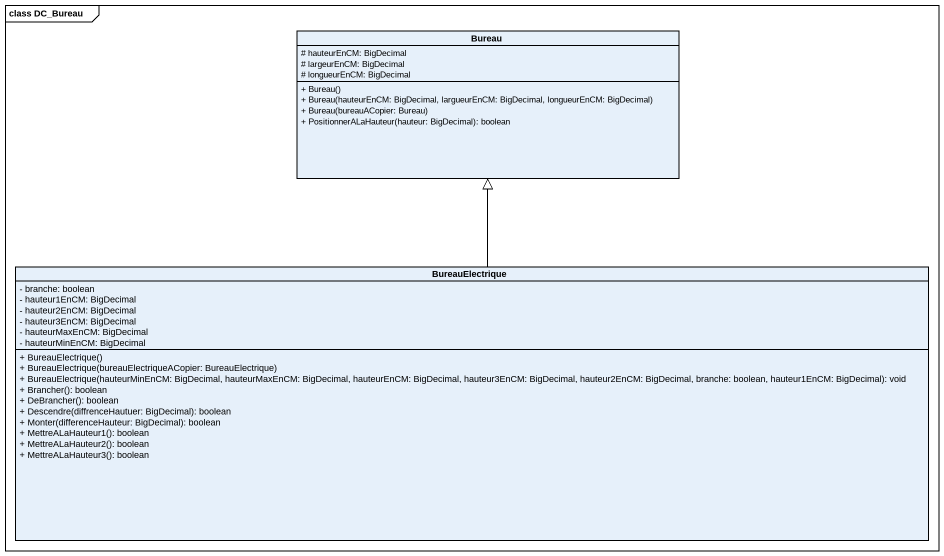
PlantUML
@startuml
mainframe class DC_Bureau
hide circle
hide empty members
skinparam classAttributeIconSize 0
class Bureau {
  # hauteurEnCM: BigDecimal
  # largeurEnCM: BigDecimal
  # longueurEnCM: BigDecimal
  + Bureau()
  + Bureau(hauteurEnCM: BigDecimal, largueurEnCM: BigDecimal, longueurEnCM: BigDecimal)
  + Bureau(bureauACopier: Bureau)
  + PositionnerALaHauteur(hauteur: BigDecimal): boolean
}
class BureauElectrique {
  - branche: boolean
  - hauteur1EnCM: BigDecimal
  - hauteur2EnCM: BigDecimal
  - hauteur3EnCM: BigDecimal
  - hauteurMaxEnCM: BigDecimal
  - hauteurMinEnCM: BigDecimal
  + BureauElectrique()
  + BureauElectrique(bureauElectriqueACopier: BureauElectrique)
  + BureauElectrique(hauteurMinEnCM: BigDecimal, hauteurMaxEnCM: BigDecimal, hauteurEnCM: BigDecimal, hauteur3EnCM: BigDecimal, hauteur2EnCM: BigDecimal, branche: boolean, hauteur1EnCM: BigDecimal): void
  + Brancher(): boolean
  + DeBrancher(): boolean
  + Descendre(diffrenceHautuer: BigDecimal): boolean
  + Monter(differenceHauteur: BigDecimal): boolean
  + MettreALaHauteur1(): boolean
  + MettreALaHauteur2(): boolean
  + MettreALaHauteur3(): boolean
}
BureauElectrique -up-|> Bureau
@enduml
